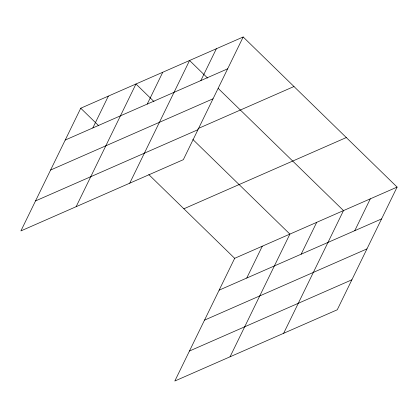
<?xml version="1.0" encoding="UTF-8"?>
<svg xmlns="http://www.w3.org/2000/svg" width="418" height="418" viewBox="0 0 418 418"><rect width="100%" height="100%" fill="white"/><g stroke="black" fill="none" stroke-linecap="round" stroke-linejoin="round"><path stroke-width="0.63" d="M243.177 36.983L80.742 108.22L20.9 230.914L183.335 159.681L243.177 36.983L397.1 187.086L337.258 309.78L174.823 381.017L234.665 258.319L397.1 187.086M92.827 127.939L108.356 96.109M76.128 206.696L135.97 83.997L153.981 101.558M147.246 104.077L162.769 72.246M129.732 183.189L189.573 60.49L207.584 78.051M200.849 80.569L216.372 48.739M246.756 278.043L262.279 246.212M230.052 356.794L289.893 234.101L192.839 139.455M301.169 254.181L316.698 222.35M283.655 333.287L343.497 210.594L218.201 88.412M354.772 230.673L370.301 198.843M65.218 140.051L227.648 68.818M50.594 170.037L213.023 98.8M198.08 128.572L293.969 86.521M35.525 200.927L197.96 129.695M183.873 208.786L346.303 137.553M219.142 290.155L381.577 218.922M204.517 320.136L366.952 248.903M189.448 351.031L351.883 279.799M80.742 108.22L98.752 125.781M148.824 174.614L234.665 258.319"/></g></svg>
